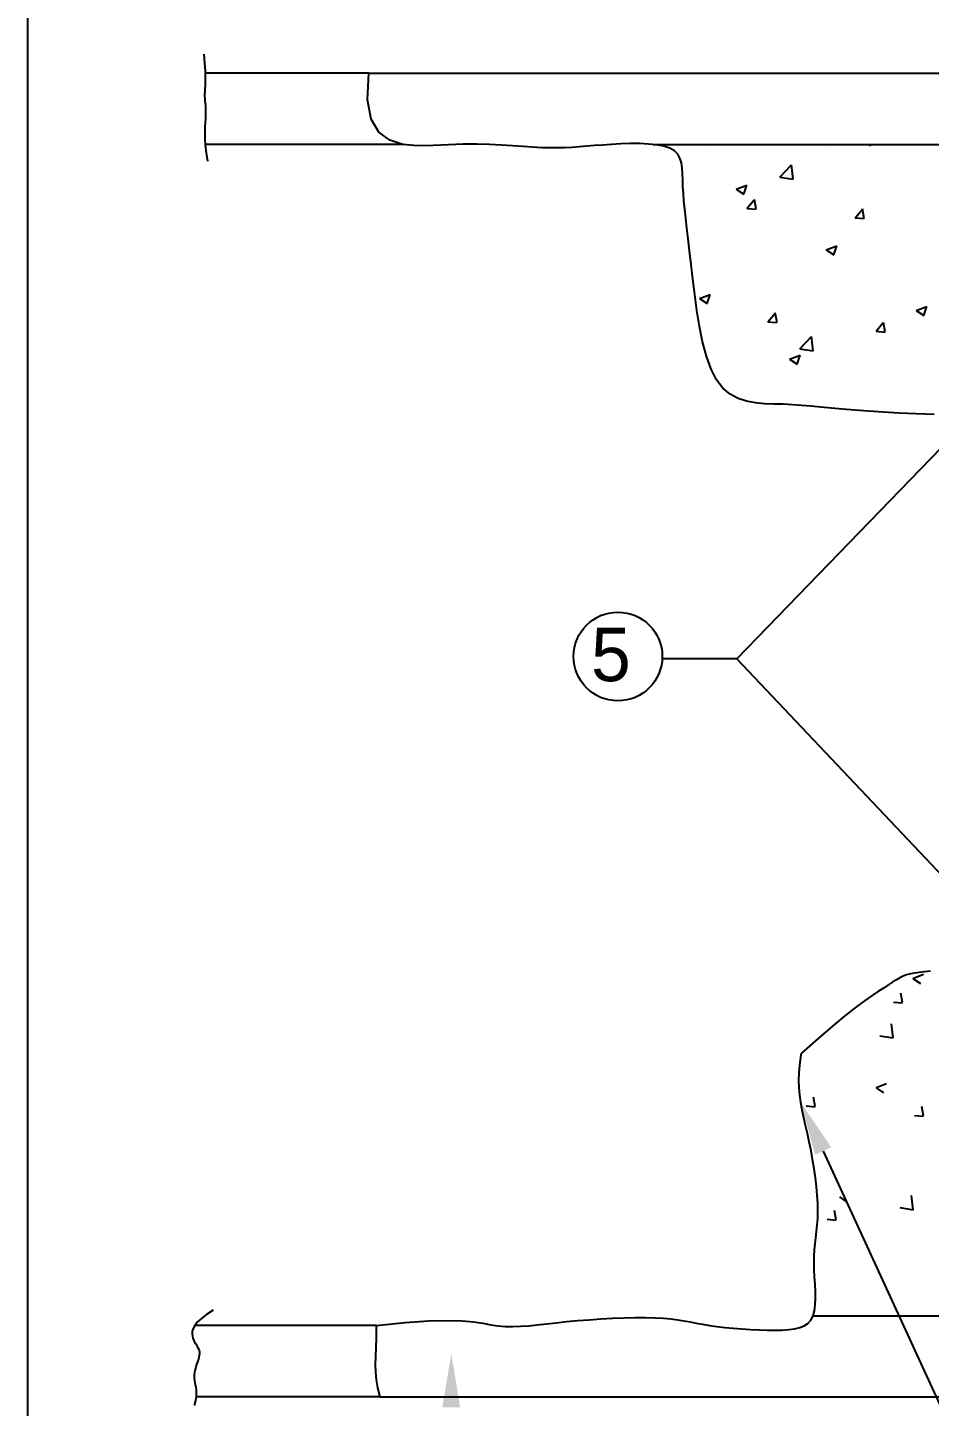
# Model space of a CAD drawing. Header units: millimetres. Extents: x -8855 to 105318, y -17958 to 67465.
# Drawn here: x 12648 to 15686, y 44637 to 49284 of the extents above; entities that cross this region are included whole.
import ezdxf

# ---------------------------------------------------------------- set-up
doc = ezdxf.new("R2010")
doc.units = ezdxf.units.MM
doc.header["$LTSCALE"] = 25
doc.layers.add('DIM', color=5, linetype='Continuous')
doc.layers.add('TEXT', color=2, linetype='Continuous')
doc.styles.add('ROMANS', font='stylu.ttf')

msp = doc.modelspace()

# ---------------------------------------------------------------- linework, layer by layer
for p, q in [((12648.00133, 67465.18411), (12648.00133, 39229.87558)), ((13797.85261, 49129.87875), (13246.3209, 49129.87875)), ((13797.85261, 49129.87875), (19972.70952, 49129.87875)), ((13914.41586, 48889.87875), (13246.16695, 48889.87875)), ((14638.20551, 48890.85733), (14638.20551, 48890.85733)), ((14755.46919, 48889.87875), (19706.59921, 48889.87875)), ((15482.01238, 48889.87875), (15487.57595, 48886.12607)), ((15487.59287, 48886.07459), (15488.86931, 48889.87875)), ((14929.48566, 48885.43552), (14929.48566, 48885.43552)), ((15352.44673, 48881.02335), (15352.44673, 48881.02335)), ((15006.40784, 48816.50957), (15006.40784, 48816.50957)), ((15056.18836, 48830.17037), (15056.18836, 48830.17037)), ((15182.50641, 48780.10873), (15222.07377, 48821.34642)), ((15227.67027, 48773.08443), (15222.05779, 48821.32906)), ((15277.58903, 48805.05208), (15277.58903, 48805.05208)), ((15384.61826, 48824.57439), (15384.61826, 48824.57439)), ((15511.79089, 48841.31699), (15511.79089, 48841.31699)), ((14871.39484, 48757.00725), (14871.39484, 48757.00725)), ((15035.29981, 48739.39335), (15070.86923, 48753.04717)), ((15060.75989, 48722.22887), (15071.06026, 48752.92686)), ((15063.79067, 48782.33664), (15063.79067, 48782.33664)), ((15182.48854, 48780.27981), (15227.66839, 48773.27268)), ((15184.13431, 48752.09403), (15184.13431, 48752.09403)), ((15440.72842, 48784.61547), (15440.72842, 48784.61547)), ((15548.77022, 48793.5946), (15548.77022, 48793.5946)), ((14923.30845, 48716.32545), (14923.30845, 48716.32545)), ((15035.47405, 48739.32473), (15060.74311, 48722.28053)), ((15071.46964, 48674.49352), (15095.95985, 48703.67981)), ((15102.33886, 48672.49697), (15096.4653, 48704.3398)), ((15071.8032, 48674.46493), (15102.16722, 48671.80842)), ((15435.83898, 48642.61535), (15460.32919, 48671.80164)), ((15466.70653, 48640.6164), (15460.83298, 48672.45923)), ((15546.45683, 48703.24584), (15546.45683, 48703.24584)), ((15570.54739, 48666.28523), (15570.54739, 48666.28523)), ((15250.19847, 48652.39286), (15250.19847, 48652.39286)), ((15250.97893, 48624.21324), (15250.97893, 48624.21324)), ((15378.15157, 48640.95584), (15378.15157, 48640.95584)), ((15434.55122, 48615.5054), (15434.55122, 48615.5054)), ((15436.17138, 48642.58685), (15466.53539, 48639.93034)), ((14930.15134, 48581.97549), (14930.15134, 48581.97549)), ((15177.9571, 48582.98395), (15177.9571, 48582.98395)), ((14917.13124, 48547.21537), (14917.13124, 48547.21537)), ((15338.52957, 48534.86231), (15374.09898, 48548.51613)), ((15338.70283, 48534.79433), (15363.9719, 48517.75013)), ((15363.98846, 48517.69866), (15374.28883, 48548.39665)), ((15449.8462, 48534.00818), (15449.8462, 48534.00818)), ((15244.51224, 48440.59469), (15244.51224, 48440.59469)), ((15428.37401, 48446.39532), (15428.37401, 48446.39532)), ((15436.90807, 48465.92408), (15436.90807, 48465.92408)), ((15556.95691, 48465.77113), (15556.95691, 48465.77113)), ((14911.6966, 48371.01648), (14947.26601, 48384.6703)), ((14937.15548, 48353.85294), (14947.45585, 48384.55094)), ((15117.33961, 48423.85209), (15117.33961, 48423.85209)), ((15171.7799, 48413.87387), (15171.7799, 48413.87387)), ((15525.48308, 48400.14099), (15525.48308, 48400.14099)), ((14910.95404, 48378.10529), (14910.95404, 48378.10529)), ((14911.86999, 48370.9488), (14937.13906, 48353.9046)), ((15641.75933, 48330.33127), (15677.32874, 48343.98509)), ((15667.21703, 48313.16845), (15677.5174, 48343.86644)), ((15077.59877, 48287.244), (15077.59877, 48287.244)), ((15141.95649, 48292.37983), (15166.44669, 48321.56612)), ((15142.28886, 48292.35165), (15172.65287, 48289.69514)), ((15172.82153, 48290.38303), (15166.94797, 48322.22586)), ((15506.32582, 48260.50166), (15530.81603, 48289.68795)), ((15537.18921, 48258.50246), (15531.31565, 48290.34529)), ((15624.09633, 48307.80068), (15624.09633, 48307.80068)), ((15641.93161, 48330.26394), (15667.20068, 48313.21974)), ((15647.20757, 48288.60105), (15647.20757, 48288.60105)), ((15686.04534, 48315.3732), (15686.04534, 48315.3732)), ((15110.87292, 48240.23354), (15110.87292, 48240.23354)), ((15165.60269, 48244.76379), (15165.60269, 48244.76379)), ((15249.85622, 48201.17182), (15289.42358, 48242.40951)), ((15295.01996, 48194.14878), (15289.40749, 48242.39342)), ((15303.26874, 48265.56293), (15303.26874, 48265.56293)), ((15422.1968, 48277.28524), (15422.1968, 48277.28524)), ((15506.65703, 48260.47356), (15537.02104, 48257.81705)), ((14983.70028, 48223.49094), (14983.70028, 48223.49094)), ((15249.83749, 48201.34402), (15295.01734, 48194.33689)), ((15214.92636, 48166.48545), (15250.49577, 48180.13927)), ((15215.09878, 48166.4184), (15240.36784, 48149.3742)), ((15240.38405, 48149.32273), (15250.68442, 48180.02073)), ((15679.86813, 48146.26313), (15679.86813, 48146.26313)), ((15416.0196, 48108.17516), (15416.0196, 48108.17516)), ((15490.45701, 48107.43953), (15490.45701, 48107.43953)), ((15617.62964, 48124.18213), (15617.62964, 48124.18213)), ((15159.42548, 48075.65372), (15159.42548, 48075.65372)), ((15169.62942, 48065.20178), (15169.62942, 48065.20178)), ((15248.70095, 48009.11757), (15248.70095, 48009.11757)), ((15249.85593, 48016.2001), (15249.85593, 48016.2001)), ((15521.03712, 48004.74261), (15521.03712, 48004.74261)), ((15630.20279, 46079.38488), (15665.77221, 46093.0387)), ((15630.3689, 46079.32348), (15655.63796, 46062.27928)), ((15595.71757, 45997.69936), (15589.84401, 46029.54219)), ((15565.20277, 45999.67193), (15595.56678, 45997.01542)), ((15564.41875, 45878.40619), (15558.80627, 45926.65083)), ((15487.14566, 45913.7972), (15487.14566, 45913.7972)), ((15519.23328, 45885.60087), (15564.41313, 45878.59374)), ((15534.61962, 45899.13782), (15534.61962, 45899.13782)), ((15370.54915, 45842.35825), (15370.54915, 45842.35825)), ((15519.49301, 45827.03983), (15519.49301, 45827.03983)), ((15641.73034, 45830.90076), (15641.73034, 45830.90076)), ((15674.33393, 45755.67381), (15674.33393, 45755.67381)), ((15353.50633, 45713.43605), (15353.50633, 45713.43605)), ((15506.59958, 45711.00802), (15542.169, 45724.66184)), ((15506.76484, 45710.94755), (15532.0339, 45693.90335)), ((15641.2175, 45715.49989), (15641.2175, 45715.49989)), ((15271.32025, 45649.43673), (15301.68426, 45646.78022)), ((15301.83257, 45647.46599), (15295.95901, 45679.30882)), ((15344.95914, 45664.64691), (15344.95914, 45664.64691)), ((15433.55338, 45640.91614), (15433.55338, 45640.91614)), ((15666.20024, 45615.58542), (15660.32669, 45647.42825)), ((15635.68842, 45617.55865), (15666.05243, 45614.90214)), ((15540.6946, 45555.31266), (15540.6946, 45555.31266)), ((15667.86723, 45572.05525), (15667.86723, 45572.05525)), ((15538.96925, 45486.8694), (15538.96925, 45486.8694)), ((15334.62936, 45381.32973), (15334.62936, 45381.32973)), ((15534.22791, 45371.6941), (15534.22791, 45371.6941)), ((15605.81055, 45369.87224), (15605.81055, 45369.87224)), ((15383.16078, 45342.57162), (15408.42985, 45325.52742)), ((15407.05528, 45354.95151), (15407.05528, 45354.95151)), ((15441.74007, 45313.09268), (15441.74007, 45313.09268)), ((15631.76844, 45299.47054), (15626.15597, 45347.71518)), ((15341.8059, 45267.32344), (15372.16991, 45264.66694)), ((15372.31524, 45265.35204), (15366.44168, 45297.19487)), ((15586.58223, 45306.66509), (15631.76208, 45299.65796)), ((15517.99549, 45183.76455), (15517.99549, 45183.76455)), ((15592.98441, 45196.66234), (15592.98441, 45196.66234)), ((15400.58858, 45171.33295), (15400.58858, 45171.33295)), ((15504.74431, 45111.65057), (15504.74431, 45111.65057)), ((15568.67842, 45102.28173), (15568.67842, 45102.28173)), ((15639.71998, 45072.2246), (15639.71998, 45072.2246)), ((15343.46162, 45021.37162), (15343.46162, 45021.37162)), ((15294.40574, 44941.7348), (19698.82149, 44941.7348)), ((13822.23808, 44909.50203), (13211.22263, 44909.50203)), ((13834.30795, 44669.50203), (13215.31898, 44669.50203)), ((13834.30795, 44669.50203), (19972.70952, 44669.50203))]:
    msp.add_line(p, q)
for points in [[(13241.82212, 49194.2878), (13244.52219, 49163.68367), (13246.06134, 49138.49774), (13246.67874, 49117.99595), (13246.6136, 49101.4442), (13246.10508, 49088.10842), (13245.39238, 49077.25453), (13244.71468, 49068.14844), (13244.31117, 49060.05609), (13244.35831, 49052.33369), (13244.78173, 49044.69868), (13245.44433, 49036.95881), (13246.20902, 49028.9218), (13246.93872, 49020.39542), (13247.49632, 49011.18738), (13247.74474, 49001.10544), (13247.54688, 48989.95734), (13246.8444, 48977.53917), (13245.894, 48963.6004), (13245.0311, 48947.87886), (13244.59114, 48930.11239), (13244.90956, 48910.03881), (13246.3218, 48887.39595), (13249.1633, 48861.92165), (13253.76948, 48833.35372)], [(15701.81768, 47980.01816), (15641.76565, 47982.03067), (15584.418, 47984.4859), (15530.4443, 47987.32858), (15480.51411, 47990.50342), (15435.07565, 47993.94127), (15393.69183, 47997.51755), (15355.7042, 48001.09384), (15320.45431, 48004.53169), (15287.28372, 48007.69267), (15255.53397, 48010.43834), (15224.54664, 48012.63025), (15193.66326, 48014.12999), (15162.41601, 48015.01829), (15131.09945, 48016.25269), (15100.19874, 48019.00989), (15070.19906, 48024.46662), (15041.58558, 48033.79958), (15014.84348, 48048.1855), (14990.45791, 48068.80108), (14968.91406, 48096.82304), (14950.5536, 48132.95363), (14935.14424, 48175.99729), (14922.31019, 48224.28398), (14911.67567, 48276.14365), (14902.8649, 48329.90629), (14895.50209, 48383.90186), (14889.21146, 48436.46032), (14883.61722, 48485.91164), (14878.41596, 48530.93582), (14873.59379, 48571.613), (14869.20915, 48608.37337), (14865.32053, 48641.6471), (14861.98638, 48671.86437), (14859.26519, 48699.45537), (14857.21541, 48724.85026), (14855.89551, 48748.47923), (14855.23309, 48770.67832), (14854.6323, 48791.40702), (14853.3664, 48810.53071), (14850.70867, 48827.91473), (14845.93238, 48843.42445), (14838.3108, 48856.92523), (14827.1172, 48868.28243), (14811.62487, 48877.36141), (14791.38055, 48884.0983), (14767.02497, 48888.71232), (14739.47234, 48891.49345), (14709.63688, 48892.7317), (14678.43279, 48892.71704), (14646.7743, 48891.73946), (14615.5756, 48890.08896), (14585.75091, 48888.05553), (14557.96657, 48885.90226), (14531.89736, 48883.78474), (14506.97021, 48881.83164), (14482.61204, 48880.17167), (14458.24975, 48878.93351), (14433.31027, 48878.24584), (14407.22052, 48878.23736), (14379.4074, 48879.03676), (14349.37567, 48880.6928), (14316.94145, 48882.93459), (14281.99866, 48885.41131), (14244.44127, 48887.77213), (14204.16321, 48889.66624), (14161.05843, 48890.74281), (14115.02087, 48890.65103), (14065.94448, 48889.04007), (14014.20493, 48886.24372), (13962.10479, 48885.33415), (13912.42837, 48890.06815), (13867.95996, 48904.20248), (13831.48388, 48931.49393), (13805.78443, 48975.69927), (13793.64591, 49040.57528), (13797.85261, 49129.87875)], [(15689.65682, 46103.1137), (15669.83391, 46101.44783), (15651.92477, 46099.627), (15636.00697, 46097.41876), (15622.0482, 46094.61004), (15609.57647, 46091.06523), (15598.00991, 46086.66812), (15586.76661, 46081.30248), (15575.2647, 46074.85209), (15562.92229, 46067.20072), (15549.15748, 46058.23216), (15533.3884, 46047.83017), (15515.01296, 46035.7389), (15493.34834, 46021.14395), (15467.69154, 46003.09127), (15437.33955, 45980.62684), (15401.58936, 45952.7966), (15359.73796, 45918.64653), (15311.08235, 45877.22257), (15254.91951, 45827.57071)], [(13822.23808, 44909.50203), (13920.12445, 44919.9443), (13999.14267, 44925.35891), (14062.0741, 44926.74294), (14111.7001, 44925.09348), (14150.80204, 44921.40759), (14182.16127, 44916.68237), (14208.55916, 44911.91488), (14232.77707, 44908.1022), (14257.17038, 44906.02831), (14282.39059, 44905.6248), (14308.66321, 44906.61013), (14336.21375, 44908.70278), (14365.26773, 44911.62124), (14396.05067, 44915.08397), (14428.78807, 44918.80945), (14463.70545, 44922.51617), (14500.8592, 44925.957), (14539.62913, 44929.02248), (14579.22595, 44931.63751), (14618.86036, 44933.72704), (14657.74304, 44935.21598), (14695.08469, 44936.02927), (14730.09602, 44936.09183), (14761.9877, 44935.32859), (14790.23355, 44933.70201), (14815.35977, 44931.32471), (14838.15566, 44928.34682), (14859.41052, 44924.9185), (14879.91367, 44921.18988), (14900.45441, 44917.31113), (14921.82204, 44913.43237), (14944.80588, 44909.70375), (14969.96971, 44906.25666), (14996.97525, 44903.1474), (15025.25872, 44900.4135), (15054.25632, 44898.0925), (15083.40427, 44896.22193), (15112.13877, 44894.83934), (15139.89603, 44893.98226), (15166.11226, 44893.68823), (15190.30511, 44894.04482), (15212.31797, 44895.33983), (15232.07567, 44897.91107), (15249.50303, 44902.09638), (15264.52489, 44908.23358), (15277.06608, 44916.66049), (15287.05142, 44927.71496), (15294.40574, 44941.7348), (15299.14783, 44958.90144), (15301.67236, 44978.77069), (15302.46792, 45000.74199), (15302.02316, 45024.21474), (15300.82667, 45048.58836), (15299.36708, 45073.26228), (15298.13301, 45097.6359), (15297.61307, 45121.10865), (15298.16433, 45143.25512), (15299.61766, 45164.35057), (15301.67236, 45184.84543), (15304.02774, 45205.19015), (15306.38313, 45225.83516), (15308.43783, 45247.2309), (15309.89115, 45269.8278), (15310.44241, 45294.0763), (15309.85983, 45320.28295), (15308.18726, 45348.17874), (15305.53744, 45377.35076), (15302.02316, 45407.38613), (15297.75715, 45437.87192), (15292.85218, 45468.39526), (15287.42101, 45498.54323), (15281.57639, 45527.90294), (15275.45615, 45556.16157), (15269.29831, 45583.40673), (15263.366, 45609.82609), (15257.9223, 45635.60733), (15253.23032, 45660.93813), (15249.55316, 45686.00618), (15247.15392, 45710.99915), (15246.29571, 45736.10473), (15247.13513, 45761.47933), (15249.40281, 45787.15421), (15252.7229, 45813.12939), (15254.91951, 45827.57071)], [(13273.68528, 44961.53875), (13251.01015, 44946.91752), (13233.46914, 44933.48716), (13220.47264, 44921.16829), (13211.43106, 44909.8815), (13205.75482, 44899.54742), (13202.85432, 44890.08664), (13202.13995, 44881.41977), (13203.02214, 44873.46742), (13204.96759, 44866.148), (13207.66825, 44859.37109), (13210.87239, 44853.04406), (13214.32827, 44847.07429), (13217.78415, 44841.36916), (13220.98829, 44835.83605), (13223.68896, 44830.38232), (13225.63441, 44824.91536), (13226.63804, 44819.35799), (13226.77385, 44813.69476), (13226.18093, 44807.92567), (13224.99842, 44802.05073), (13223.36544, 44796.06993), (13221.42109, 44789.98328), (13219.3045, 44783.79077), (13217.1548, 44777.4924), (13215.10005, 44771.08984), (13213.22417, 44764.59134), (13211.60003, 44758.00684), (13210.3005, 44751.34625), (13209.39845, 44744.6195), (13208.96675, 44737.83652), (13209.07827, 44731.00722), (13209.80588, 44724.14153), (13211.14958, 44717.19204), (13212.81789, 44709.88199), (13214.44645, 44701.87726), (13215.67091, 44692.84375), (13216.12692, 44682.44736), (13215.45011, 44670.354), (13213.27615, 44656.22954), (13209.24066, 44639.73989)], [(13822.23808, 44909.50203), (13822.12453, 44868.73166), (13821.18813, 44834.15815), (13820.07207, 44804.22169), (13819.41952, 44777.36248), (13819.87365, 44752.02071), (13822.07765, 44726.63658), (13826.67469, 44699.65029), (13834.30795, 44669.50203)]]:
    msp.add_lwpolyline(points)
at = {"color": 5}
msp.add_circle((14636.78391, 47164.26819), 149.48869, dxfattribs=at)
at = {"layer": 'DIM'}
for p, q in [((15825.97723, 47971.69261), (15037.4075, 47156.53097)), ((15037.4075, 47156.53097), (14786.07223, 47156.53097)), ((16003.78244, 46134.66067), (15037.4075, 47156.53097)), ((15328.37099, 45497.372), (16047.02489, 43933.00693))]:
    msp.add_line(p, q, dxfattribs=at)
for points in [[(15301.10996, 45484.84855), (15355.63201, 45509.89544), (15253.23032, 45660.93813)], [(14045.31048, 44633.50436), (14105.31048, 44633.50436), (14075.31048, 44813.50436)]]:
    msp.add_solid(points, dxfattribs=at)

# ---------------------------------------------------------------- texts
at = {"layer": 'TEXT', "style": 'ROMANS'}
msp.add_text('5', height=180, dxfattribs=at).set_placement((14546.28871, 47080.95291))

doc.saveas('drawing.dxf')
